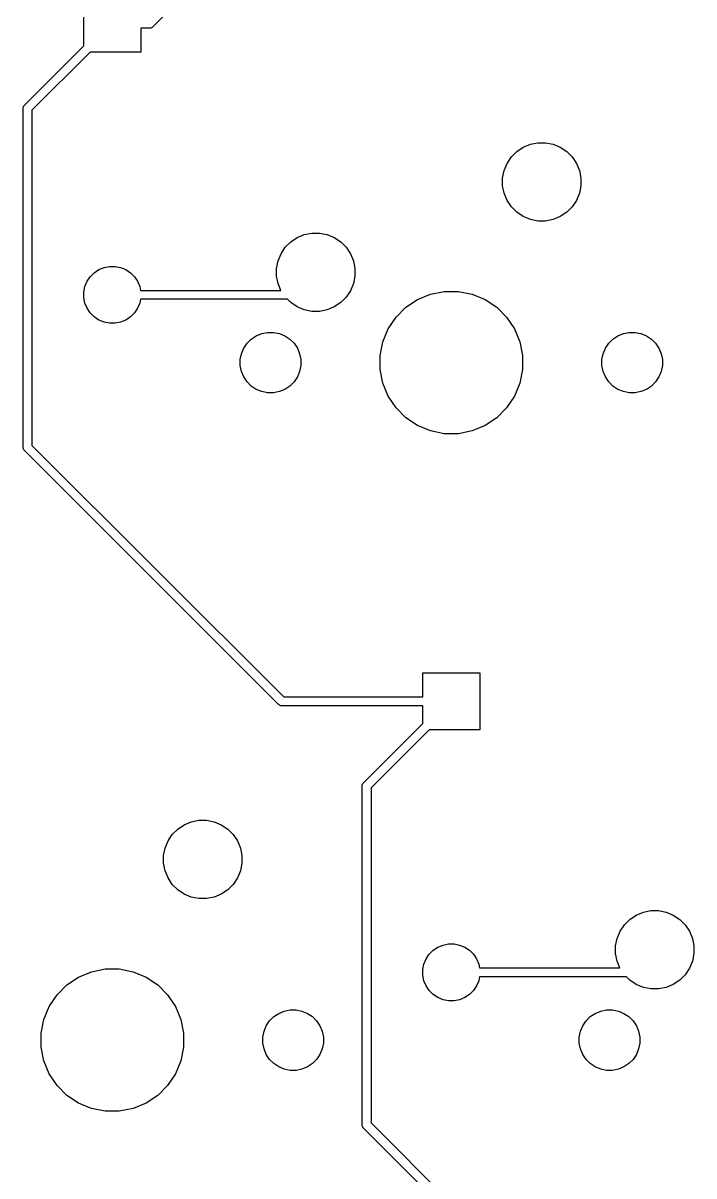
# Model space of a CAD drawing. Extents: x 0.4 to 33.6, y -21.6 to -0.4.
# Drawn here: x 2.151 to 2.893, y -3.057 to -1.78 of the extents above; entities that cross this region are included whole.
import ezdxf

# ---------------------------------------------------------------- set-up
doc = ezdxf.new("R2010")
doc.units = 0
doc.header["$MEASUREMENT"] = 0
doc.layers.add('BLACK', color=7, linetype='CONTINUOUS')

msp = doc.modelspace()

# ---------------------------------------------------------------- linework, layer by layer
at = {"layer": 'BLACK', "linetype": 'CONTINUOUS'}
for p, q in [((2.62831, -1.45124), (2.29499, -1.78456)), ((2.2185, -1.80579), (2.2185, -1.74975)), ((2.2911, -1.78617), (2.2815, -1.78617)), ((2.2815, -1.78617), (2.2815, -1.81275)), ((2.29134, -1.78619), (2.2911, -1.78617)), ((2.29158, -1.78617), (2.29134, -1.78619)), ((2.2923, -1.7861), (2.29158, -1.78617)), ((2.29158, -1.78617), (2.29158, -1.78617)), ((2.29323, -1.78582), (2.2923, -1.7861)), ((2.29409, -1.78536), (2.29323, -1.78582)), ((2.29484, -1.78475), (2.29409, -1.78536)), ((2.29499, -1.78456), (2.29484, -1.78475)), ((2.15294, -1.87135), (2.2185, -1.80579)), ((2.22546, -1.81275), (2.16117, -1.87704)), ((2.2815, -1.81275), (2.22546, -1.81275)), ((2.1513, -1.875), (2.15133, -1.87476)), ((2.15133, -1.87524), (2.1513, -1.875)), ((2.15133, -1.87476), (2.1514, -1.87404)), ((2.15133, -1.87476), (2.15133, -1.87476)), ((2.15133, -2.24976), (2.15133, -1.87524)), ((2.1514, -1.87404), (2.15168, -1.87311)), ((2.15168, -1.87311), (2.15214, -1.87225)), ((2.15214, -1.87225), (2.15275, -1.8715)), ((2.15275, -1.8715), (2.15294, -1.87135)), ((2.16117, -1.87704), (2.16117, -2.24796)), ((2.71237, -1.91461), (2.72073, -1.91294)), ((2.72073, -1.91294), (2.72927, -1.91294)), ((2.72927, -1.91294), (2.73763, -1.91461)), ((2.69136, -1.92864), (2.69739, -1.92261)), ((2.69739, -1.92261), (2.70449, -1.91787)), ((2.70449, -1.91787), (2.71237, -1.91461)), ((2.73763, -1.91461), (2.74551, -1.91787)), ((2.74551, -1.91787), (2.75261, -1.92261)), ((2.75261, -1.92261), (2.75864, -1.92864)), ((2.68336, -1.94362), (2.68662, -1.93574)), ((2.68662, -1.93574), (2.69136, -1.92864)), ((2.75864, -1.92864), (2.76338, -1.93574)), ((2.76338, -1.93574), (2.76664, -1.94362)), ((2.68169, -1.95198), (2.68336, -1.94362)), ((2.68169, -1.96052), (2.68169, -1.95198)), ((2.76664, -1.94362), (2.76831, -1.95198)), ((2.76831, -1.95198), (2.76831, -1.96052)), ((2.68336, -1.96888), (2.68169, -1.96052)), ((2.76831, -1.96052), (2.76664, -1.96888)), ((2.68662, -1.97676), (2.68336, -1.96888)), ((2.69136, -1.98386), (2.68662, -1.97676)), ((2.76338, -1.97676), (2.75864, -1.98386)), ((2.76664, -1.96888), (2.76338, -1.97676)), ((2.69739, -1.98989), (2.69136, -1.98386)), ((2.70449, -1.99463), (2.69739, -1.98989)), ((2.75261, -1.98989), (2.74551, -1.99463)), ((2.75864, -1.98386), (2.75261, -1.98989)), ((2.71237, -1.99789), (2.70449, -1.99463)), ((2.72073, -1.99956), (2.71237, -1.99789)), ((2.72927, -1.99956), (2.72073, -1.99956)), ((2.73763, -1.99789), (2.72927, -1.99956)), ((2.74551, -1.99463), (2.73763, -1.99789)), ((2.45449, -2.01787), (2.46237, -2.01461)), ((2.46237, -2.01461), (2.47073, -2.01294)), ((2.47073, -2.01294), (2.47927, -2.01294)), ((2.47927, -2.01294), (2.48763, -2.01461)), ((2.48763, -2.01461), (2.49551, -2.01787)), ((2.43662, -2.03574), (2.44136, -2.02864)), ((2.44136, -2.02864), (2.44739, -2.02261)), ((2.44739, -2.02261), (2.45449, -2.01787)), ((2.49551, -2.01787), (2.50261, -2.02261)), ((2.50261, -2.02261), (2.50864, -2.02864)), ((2.50864, -2.02864), (2.51338, -2.03574)), ((2.43336, -2.04362), (2.43662, -2.03574)), ((2.51338, -2.03574), (2.51664, -2.04362)), ((2.22992, -2.05679), (2.23508, -2.05334)), ((2.23508, -2.05334), (2.24081, -2.05096)), ((2.24081, -2.05096), (2.2469, -2.04975)), ((2.2469, -2.04975), (2.2531, -2.04975)), ((2.2531, -2.04975), (2.25919, -2.05096)), ((2.25919, -2.05096), (2.26492, -2.05334)), ((2.26492, -2.05334), (2.27008, -2.05679)), ((2.43169, -2.05198), (2.43336, -2.04362)), ((2.43169, -2.06052), (2.43169, -2.05198)), ((2.51664, -2.04362), (2.51831, -2.05198)), ((2.51831, -2.05198), (2.51831, -2.06052)), ((2.21971, -2.07206), (2.22209, -2.06633)), ((2.22209, -2.06633), (2.22554, -2.06117)), ((2.22554, -2.06117), (2.22992, -2.05679)), ((2.27008, -2.05679), (2.27446, -2.06117)), ((2.27446, -2.06117), (2.27791, -2.06633)), ((2.27791, -2.06633), (2.28029, -2.07206)), ((2.43336, -2.06888), (2.43169, -2.06052)), ((2.51831, -2.06052), (2.51664, -2.06888)), ((2.2185, -2.07815), (2.21971, -2.07206)), ((2.2185, -2.08435), (2.2185, -2.07815)), ((2.28029, -2.07206), (2.28113, -2.07633)), ((2.28113, -2.07633), (2.43644, -2.07633)), ((2.43644, -2.07633), (2.43336, -2.06888)), ((2.51338, -2.07676), (2.50864, -2.08386)), ((2.51664, -2.06888), (2.51338, -2.07676)), ((2.60203, -2.08054), (2.61724, -2.07751)), ((2.61724, -2.07751), (2.63276, -2.07751)), ((2.63276, -2.07751), (2.64797, -2.08054)), ((2.21971, -2.09044), (2.2185, -2.08435)), ((2.22209, -2.09617), (2.21971, -2.09044)), ((2.28029, -2.09044), (2.27791, -2.09617)), ((2.28113, -2.08617), (2.28029, -2.09044)), ((2.44368, -2.08617), (2.28113, -2.08617)), ((2.44739, -2.08989), (2.44368, -2.08617)), ((2.45449, -2.09463), (2.44739, -2.08989)), ((2.50261, -2.08989), (2.49551, -2.09463)), ((2.50864, -2.08386), (2.50261, -2.08989)), ((2.57481, -2.09509), (2.5877, -2.08647)), ((2.5877, -2.08647), (2.60203, -2.08054)), ((2.64797, -2.08054), (2.6623, -2.08647)), ((2.6623, -2.08647), (2.67519, -2.09509)), ((2.22554, -2.10133), (2.22209, -2.09617)), ((2.22992, -2.10571), (2.22554, -2.10133)), ((2.27446, -2.10133), (2.27008, -2.10571)), ((2.27791, -2.09617), (2.27446, -2.10133)), ((2.46237, -2.09789), (2.45449, -2.09463)), ((2.47073, -2.09956), (2.46237, -2.09789)), ((2.47927, -2.09956), (2.47073, -2.09956)), ((2.48763, -2.09789), (2.47927, -2.09956)), ((2.49551, -2.09463), (2.48763, -2.09789)), ((2.56384, -2.10606), (2.57481, -2.09509)), ((2.67519, -2.09509), (2.68616, -2.10606)), ((2.23508, -2.10916), (2.22992, -2.10571)), ((2.24081, -2.11154), (2.23508, -2.10916)), ((2.2469, -2.11275), (2.24081, -2.11154)), ((2.2531, -2.11275), (2.2469, -2.11275)), ((2.25919, -2.11154), (2.2531, -2.11275)), ((2.26492, -2.10916), (2.25919, -2.11154)), ((2.27008, -2.10571), (2.26492, -2.10916)), ((2.55522, -2.11895), (2.56384, -2.10606)), ((2.68616, -2.10606), (2.69478, -2.11895)), ((2.39901, -2.13492), (2.40367, -2.13026)), ((2.40367, -2.13026), (2.40915, -2.12659)), ((2.40915, -2.12659), (2.41524, -2.12407)), ((2.41524, -2.12407), (2.4217, -2.12279)), ((2.4217, -2.12279), (2.4283, -2.12279)), ((2.4283, -2.12279), (2.43476, -2.12407)), ((2.43476, -2.12407), (2.44085, -2.12659)), ((2.44085, -2.12659), (2.44633, -2.13026)), ((2.44633, -2.13026), (2.45099, -2.13492)), ((2.54929, -2.13328), (2.55522, -2.11895)), ((2.69478, -2.11895), (2.70071, -2.13328)), ((2.79901, -2.13492), (2.80367, -2.13026)), ((2.80367, -2.13026), (2.80915, -2.12659)), ((2.80915, -2.12659), (2.81524, -2.12407)), ((2.81524, -2.12407), (2.8217, -2.12279)), ((2.8217, -2.12279), (2.8283, -2.12279)), ((2.8283, -2.12279), (2.83476, -2.12407)), ((2.83476, -2.12407), (2.84085, -2.12659)), ((2.84085, -2.12659), (2.84633, -2.13026)), ((2.84633, -2.13026), (2.85099, -2.13492)), ((2.39282, -2.14649), (2.39534, -2.1404)), ((2.39534, -2.1404), (2.39901, -2.13492)), ((2.45099, -2.13492), (2.45466, -2.1404)), ((2.45466, -2.1404), (2.45718, -2.14649)), ((2.54626, -2.14849), (2.54929, -2.13328)), ((2.70071, -2.13328), (2.70374, -2.14849)), ((2.79282, -2.14649), (2.79534, -2.1404)), ((2.79534, -2.1404), (2.79901, -2.13492)), ((2.85099, -2.13492), (2.85466, -2.1404)), ((2.85466, -2.1404), (2.85718, -2.14649)), ((2.39154, -2.15295), (2.39282, -2.14649)), ((2.39154, -2.15955), (2.39154, -2.15295)), ((2.45718, -2.14649), (2.45846, -2.15295)), ((2.45846, -2.15295), (2.45846, -2.15955)), ((2.54626, -2.16401), (2.54626, -2.14849)), ((2.70374, -2.14849), (2.70374, -2.16401)), ((2.79154, -2.15295), (2.79282, -2.14649)), ((2.79154, -2.15955), (2.79154, -2.15295)), ((2.85718, -2.14649), (2.85846, -2.15295)), ((2.85846, -2.15295), (2.85846, -2.15955)), ((2.39282, -2.16601), (2.39154, -2.15955)), ((2.39534, -2.1721), (2.39282, -2.16601)), ((2.45718, -2.16601), (2.45466, -2.1721)), ((2.45846, -2.15955), (2.45718, -2.16601)), ((2.54929, -2.17922), (2.54626, -2.16401)), ((2.70374, -2.16401), (2.70071, -2.17922)), ((2.79282, -2.16601), (2.79154, -2.15955)), ((2.79534, -2.1721), (2.79282, -2.16601)), ((2.85718, -2.16601), (2.85466, -2.1721)), ((2.85846, -2.15955), (2.85718, -2.16601)), ((2.39901, -2.17758), (2.39534, -2.1721)), ((2.40367, -2.18224), (2.39901, -2.17758)), ((2.45099, -2.17758), (2.44633, -2.18224)), ((2.45466, -2.1721), (2.45099, -2.17758)), ((2.55522, -2.19355), (2.54929, -2.17922)), ((2.70071, -2.17922), (2.69478, -2.19355)), ((2.79901, -2.17758), (2.79534, -2.1721)), ((2.80367, -2.18224), (2.79901, -2.17758)), ((2.85099, -2.17758), (2.84633, -2.18224)), ((2.85466, -2.1721), (2.85099, -2.17758)), ((2.40915, -2.18591), (2.40367, -2.18224)), ((2.41524, -2.18843), (2.40915, -2.18591)), ((2.4217, -2.18971), (2.41524, -2.18843)), ((2.4283, -2.18971), (2.4217, -2.18971)), ((2.43476, -2.18843), (2.4283, -2.18971)), ((2.44085, -2.18591), (2.43476, -2.18843)), ((2.44633, -2.18224), (2.44085, -2.18591)), ((2.56384, -2.20644), (2.55522, -2.19355)), ((2.69478, -2.19355), (2.68616, -2.20644)), ((2.80915, -2.18591), (2.80367, -2.18224)), ((2.81524, -2.18843), (2.80915, -2.18591)), ((2.8217, -2.18971), (2.81524, -2.18843)), ((2.8283, -2.18971), (2.8217, -2.18971)), ((2.83476, -2.18843), (2.8283, -2.18971)), ((2.84085, -2.18591), (2.83476, -2.18843)), ((2.84633, -2.18224), (2.84085, -2.18591)), ((2.57481, -2.21741), (2.56384, -2.20644)), ((2.68616, -2.20644), (2.67519, -2.21741)), ((2.5877, -2.22603), (2.57481, -2.21741)), ((2.67519, -2.21741), (2.6623, -2.22603)), ((2.60203, -2.23196), (2.5877, -2.22603)), ((2.61724, -2.23499), (2.60203, -2.23196)), ((2.64797, -2.23196), (2.63276, -2.23499)), ((2.6623, -2.22603), (2.64797, -2.23196)), ((2.63276, -2.23499), (2.61724, -2.23499)), ((2.1513, -2.25), (2.15133, -2.24976)), ((2.1514, -2.25096), (2.1513, -2.25)), ((2.15168, -2.25189), (2.1514, -2.25096)), ((2.15214, -2.25275), (2.15168, -2.25189)), ((2.15247, -2.25315), (2.15214, -2.25275)), ((2.15275, -2.2535), (2.15247, -2.25315)), ((2.15294, -2.25365), (2.15275, -2.2535)), ((2.43385, -2.53456), (2.15294, -2.25365)), ((2.16117, -2.24796), (2.43954, -2.52633)), ((2.5935, -2.52633), (2.5935, -2.49975)), ((2.5935, -2.49975), (2.6565, -2.49975)), ((2.6565, -2.49975), (2.6565, -2.56275)), ((2.43954, -2.52633), (2.5935, -2.52633)), ((2.434, -2.53475), (2.43385, -2.53456)), ((2.43419, -2.5349), (2.434, -2.53475)), ((2.43475, -2.53536), (2.43419, -2.5349)), ((2.43419, -2.5349), (2.43419, -2.5349)), ((2.43561, -2.53582), (2.43475, -2.53536)), ((2.43654, -2.5361), (2.43561, -2.53582)), ((2.43726, -2.53617), (2.43654, -2.5361)), ((2.4375, -2.53619), (2.43726, -2.53617)), ((2.43726, -2.53617), (2.43726, -2.53617)), ((2.43774, -2.53617), (2.4375, -2.53619)), ((2.5935, -2.53617), (2.43774, -2.53617)), ((2.5935, -2.55579), (2.5935, -2.53617)), ((2.52794, -2.62135), (2.5935, -2.55579)), ((2.60046, -2.56275), (2.53617, -2.62704)), ((2.6565, -2.56275), (2.60046, -2.56275)), ((2.5263, -2.625), (2.52633, -2.62476)), ((2.52633, -2.62524), (2.5263, -2.625)), ((2.52633, -2.62476), (2.5264, -2.62404)), ((2.52633, -2.62476), (2.52633, -2.62476)), ((2.52633, -2.99976), (2.52633, -2.62524)), ((2.5264, -2.62404), (2.52668, -2.62311)), ((2.52668, -2.62311), (2.52714, -2.62225)), ((2.52714, -2.62225), (2.52775, -2.6215)), ((2.52775, -2.6215), (2.52794, -2.62135)), ((2.53617, -2.62704), (2.53617, -2.99796)), ((2.32949, -2.66787), (2.33737, -2.66461)), ((2.33737, -2.66461), (2.34573, -2.66294)), ((2.34573, -2.66294), (2.35427, -2.66294)), ((2.35427, -2.66294), (2.36263, -2.66461)), ((2.36263, -2.66461), (2.37051, -2.66787)), ((2.31162, -2.68574), (2.31636, -2.67864)), ((2.31636, -2.67864), (2.32239, -2.67261)), ((2.32239, -2.67261), (2.32949, -2.66787)), ((2.37051, -2.66787), (2.37761, -2.67261)), ((2.37761, -2.67261), (2.38364, -2.67864)), ((2.38364, -2.67864), (2.38838, -2.68574)), ((2.30836, -2.69362), (2.31162, -2.68574)), ((2.38838, -2.68574), (2.39164, -2.69362)), ((2.30669, -2.70198), (2.30836, -2.69362)), ((2.30669, -2.71052), (2.30669, -2.70198)), ((2.39164, -2.69362), (2.39331, -2.70198)), ((2.39331, -2.70198), (2.39331, -2.71052)), ((2.30836, -2.71888), (2.30669, -2.71052)), ((2.39331, -2.71052), (2.39164, -2.71888)), ((2.31162, -2.72676), (2.30836, -2.71888)), ((2.31636, -2.73386), (2.31162, -2.72676)), ((2.38838, -2.72676), (2.38364, -2.73386)), ((2.39164, -2.71888), (2.38838, -2.72676)), ((2.32239, -2.73989), (2.31636, -2.73386)), ((2.32949, -2.74463), (2.32239, -2.73989)), ((2.37761, -2.73989), (2.37051, -2.74463)), ((2.38364, -2.73386), (2.37761, -2.73989)), ((2.33737, -2.74789), (2.32949, -2.74463)), ((2.34573, -2.74956), (2.33737, -2.74789)), ((2.35427, -2.74956), (2.34573, -2.74956)), ((2.36263, -2.74789), (2.35427, -2.74956)), ((2.37051, -2.74463), (2.36263, -2.74789)), ((2.82239, -2.77261), (2.82949, -2.76787)), ((2.82949, -2.76787), (2.83737, -2.76461)), ((2.83737, -2.76461), (2.84573, -2.76294)), ((2.84573, -2.76294), (2.85427, -2.76294)), ((2.85427, -2.76294), (2.86263, -2.76461)), ((2.86263, -2.76461), (2.87051, -2.76787)), ((2.87051, -2.76787), (2.87761, -2.77261)), ((2.81162, -2.78574), (2.81636, -2.77864)), ((2.81636, -2.77864), (2.82239, -2.77261)), ((2.87761, -2.77261), (2.88364, -2.77864)), ((2.88364, -2.77864), (2.88838, -2.78574)), ((2.80669, -2.80198), (2.80836, -2.79362)), ((2.80836, -2.79362), (2.81162, -2.78574)), ((2.88838, -2.78574), (2.89164, -2.79362)), ((2.89164, -2.79362), (2.89331, -2.80198)), ((2.60054, -2.81117), (2.60492, -2.80679)), ((2.60492, -2.80679), (2.61008, -2.80334)), ((2.61008, -2.80334), (2.61581, -2.80096)), ((2.61581, -2.80096), (2.6219, -2.79975)), ((2.6219, -2.79975), (2.6281, -2.79975)), ((2.6281, -2.79975), (2.63419, -2.80096)), ((2.63419, -2.80096), (2.63992, -2.80334)), ((2.63992, -2.80334), (2.64508, -2.80679)), ((2.64508, -2.80679), (2.64946, -2.81117)), ((2.80669, -2.81052), (2.80669, -2.80198)), ((2.89331, -2.80198), (2.89331, -2.81052)), ((2.59471, -2.82206), (2.59709, -2.81633)), ((2.59709, -2.81633), (2.60054, -2.81117)), ((2.64946, -2.81117), (2.65291, -2.81633)), ((2.65291, -2.81633), (2.65529, -2.82206)), ((2.80836, -2.81888), (2.80669, -2.81052)), ((2.81144, -2.82633), (2.80836, -2.81888)), ((2.89164, -2.81888), (2.88838, -2.82676)), ((2.89331, -2.81052), (2.89164, -2.81888)), ((2.2127, -2.83647), (2.22703, -2.83054)), ((2.22703, -2.83054), (2.24224, -2.82751)), ((2.24224, -2.82751), (2.25776, -2.82751)), ((2.25776, -2.82751), (2.27297, -2.83054)), ((2.27297, -2.83054), (2.2873, -2.83647)), ((2.5935, -2.82815), (2.59471, -2.82206)), ((2.5935, -2.83435), (2.5935, -2.82815)), ((2.65529, -2.82206), (2.65613, -2.82633)), ((2.65613, -2.82633), (2.81144, -2.82633)), ((2.88838, -2.82676), (2.88364, -2.83386)), ((2.18884, -2.85606), (2.19981, -2.84509)), ((2.19981, -2.84509), (2.2127, -2.83647)), ((2.2873, -2.83647), (2.30019, -2.84509)), ((2.30019, -2.84509), (2.31116, -2.85606)), ((2.59471, -2.84044), (2.5935, -2.83435)), ((2.59709, -2.84617), (2.59471, -2.84044)), ((2.65529, -2.84044), (2.65291, -2.84617)), ((2.65613, -2.83617), (2.65529, -2.84044)), ((2.81868, -2.83617), (2.65613, -2.83617)), ((2.82239, -2.83989), (2.81868, -2.83617)), ((2.82949, -2.84463), (2.82239, -2.83989)), ((2.83737, -2.84789), (2.82949, -2.84463)), ((2.87051, -2.84463), (2.86263, -2.84789)), ((2.87761, -2.83989), (2.87051, -2.84463)), ((2.88364, -2.83386), (2.87761, -2.83989)), ((2.18022, -2.86895), (2.18884, -2.85606)), ((2.31116, -2.85606), (2.31978, -2.86895)), ((2.60054, -2.85133), (2.59709, -2.84617)), ((2.60492, -2.85571), (2.60054, -2.85133)), ((2.61008, -2.85916), (2.60492, -2.85571)), ((2.64508, -2.85571), (2.63992, -2.85916)), ((2.64946, -2.85133), (2.64508, -2.85571)), ((2.65291, -2.84617), (2.64946, -2.85133)), ((2.84573, -2.84956), (2.83737, -2.84789)), ((2.85427, -2.84956), (2.84573, -2.84956)), ((2.86263, -2.84789), (2.85427, -2.84956)), ((2.17429, -2.88328), (2.18022, -2.86895)), ((2.31978, -2.86895), (2.32571, -2.88328)), ((2.61581, -2.86154), (2.61008, -2.85916)), ((2.6219, -2.86275), (2.61581, -2.86154)), ((2.6281, -2.86275), (2.6219, -2.86275)), ((2.63419, -2.86154), (2.6281, -2.86275)), ((2.63992, -2.85916), (2.63419, -2.86154)), ((2.17126, -2.89849), (2.17429, -2.88328)), ((2.32571, -2.88328), (2.32874, -2.89849)), ((2.42401, -2.88492), (2.42867, -2.88026)), ((2.42867, -2.88026), (2.43415, -2.87659)), ((2.43415, -2.87659), (2.44024, -2.87407)), ((2.44024, -2.87407), (2.4467, -2.87279)), ((2.4467, -2.87279), (2.4533, -2.87279)), ((2.4533, -2.87279), (2.45976, -2.87407)), ((2.45976, -2.87407), (2.46585, -2.87659)), ((2.46585, -2.87659), (2.47133, -2.88026)), ((2.47133, -2.88026), (2.47599, -2.88492)), ((2.77401, -2.88492), (2.77867, -2.88026)), ((2.77867, -2.88026), (2.78415, -2.87659)), ((2.78415, -2.87659), (2.79024, -2.87407)), ((2.79024, -2.87407), (2.7967, -2.87279)), ((2.7967, -2.87279), (2.8033, -2.87279)), ((2.8033, -2.87279), (2.80976, -2.87407)), ((2.80976, -2.87407), (2.81585, -2.87659)), ((2.81585, -2.87659), (2.82133, -2.88026)), ((2.82133, -2.88026), (2.82599, -2.88492)), ((2.41654, -2.90295), (2.41782, -2.89649)), ((2.41782, -2.89649), (2.42034, -2.8904)), ((2.42034, -2.8904), (2.42401, -2.88492)), ((2.47599, -2.88492), (2.47966, -2.8904)), ((2.47966, -2.8904), (2.48218, -2.89649)), ((2.48218, -2.89649), (2.48346, -2.90295)), ((2.76654, -2.90295), (2.76782, -2.89649)), ((2.76782, -2.89649), (2.77034, -2.8904)), ((2.77034, -2.8904), (2.77401, -2.88492)), ((2.82599, -2.88492), (2.82966, -2.8904)), ((2.82966, -2.8904), (2.83218, -2.89649)), ((2.83218, -2.89649), (2.83346, -2.90295)), ((2.17126, -2.91401), (2.17126, -2.89849)), ((2.32874, -2.89849), (2.32874, -2.91401)), ((2.41654, -2.90955), (2.41654, -2.90295)), ((2.41782, -2.91601), (2.41654, -2.90955)), ((2.48346, -2.90955), (2.48218, -2.91601)), ((2.48346, -2.90295), (2.48346, -2.90955)), ((2.76654, -2.90955), (2.76654, -2.90295)), ((2.76782, -2.91601), (2.76654, -2.90955)), ((2.83346, -2.90955), (2.83218, -2.91601)), ((2.83346, -2.90295), (2.83346, -2.90955)), ((2.17429, -2.92922), (2.17126, -2.91401)), ((2.32874, -2.91401), (2.32571, -2.92922)), ((2.42034, -2.9221), (2.41782, -2.91601)), ((2.42401, -2.92758), (2.42034, -2.9221)), ((2.47966, -2.9221), (2.47599, -2.92758)), ((2.48218, -2.91601), (2.47966, -2.9221)), ((2.77034, -2.9221), (2.76782, -2.91601)), ((2.77401, -2.92758), (2.77034, -2.9221)), ((2.82966, -2.9221), (2.82599, -2.92758)), ((2.83218, -2.91601), (2.82966, -2.9221)), ((2.18022, -2.94355), (2.17429, -2.92922)), ((2.32571, -2.92922), (2.31978, -2.94355)), ((2.42867, -2.93224), (2.42401, -2.92758)), ((2.43415, -2.93591), (2.42867, -2.93224)), ((2.47133, -2.93224), (2.46585, -2.93591)), ((2.47599, -2.92758), (2.47133, -2.93224)), ((2.77867, -2.93224), (2.77401, -2.92758)), ((2.78415, -2.93591), (2.77867, -2.93224)), ((2.82133, -2.93224), (2.81585, -2.93591)), ((2.82599, -2.92758), (2.82133, -2.93224)), ((2.18884, -2.95644), (2.18022, -2.94355)), ((2.31978, -2.94355), (2.31116, -2.95644)), ((2.44024, -2.93843), (2.43415, -2.93591)), ((2.4467, -2.93971), (2.44024, -2.93843)), ((2.4533, -2.93971), (2.4467, -2.93971)), ((2.45976, -2.93843), (2.4533, -2.93971)), ((2.46585, -2.93591), (2.45976, -2.93843)), ((2.79024, -2.93843), (2.78415, -2.93591)), ((2.7967, -2.93971), (2.79024, -2.93843)), ((2.8033, -2.93971), (2.7967, -2.93971)), ((2.80976, -2.93843), (2.8033, -2.93971)), ((2.81585, -2.93591), (2.80976, -2.93843)), ((2.19981, -2.96741), (2.18884, -2.95644)), ((2.31116, -2.95644), (2.30019, -2.96741)), ((2.2127, -2.97603), (2.19981, -2.96741)), ((2.30019, -2.96741), (2.2873, -2.97603)), ((2.22703, -2.98196), (2.2127, -2.97603)), ((2.24224, -2.98499), (2.22703, -2.98196)), ((2.25776, -2.98499), (2.24224, -2.98499)), ((2.27297, -2.98196), (2.25776, -2.98499)), ((2.2873, -2.97603), (2.27297, -2.98196)), ((2.53617, -2.99796), (2.78796, -3.24975)), ((2.5263, -3), (2.52633, -2.99976)), ((2.5264, -3.00096), (2.5263, -3)), ((2.52668, -3.00189), (2.5264, -3.00096)), ((2.52714, -3.00275), (2.52668, -3.00189)), ((2.5276, -3.00331), (2.52714, -3.00275)), ((2.52775, -3.0035), (2.5276, -3.00331)), ((2.52794, -3.00365), (2.52775, -3.0035)), ((2.781, -3.25671), (2.52794, -3.00365))]:
    msp.add_line(p, q, dxfattribs=at)

doc.saveas('drawing.dxf')
